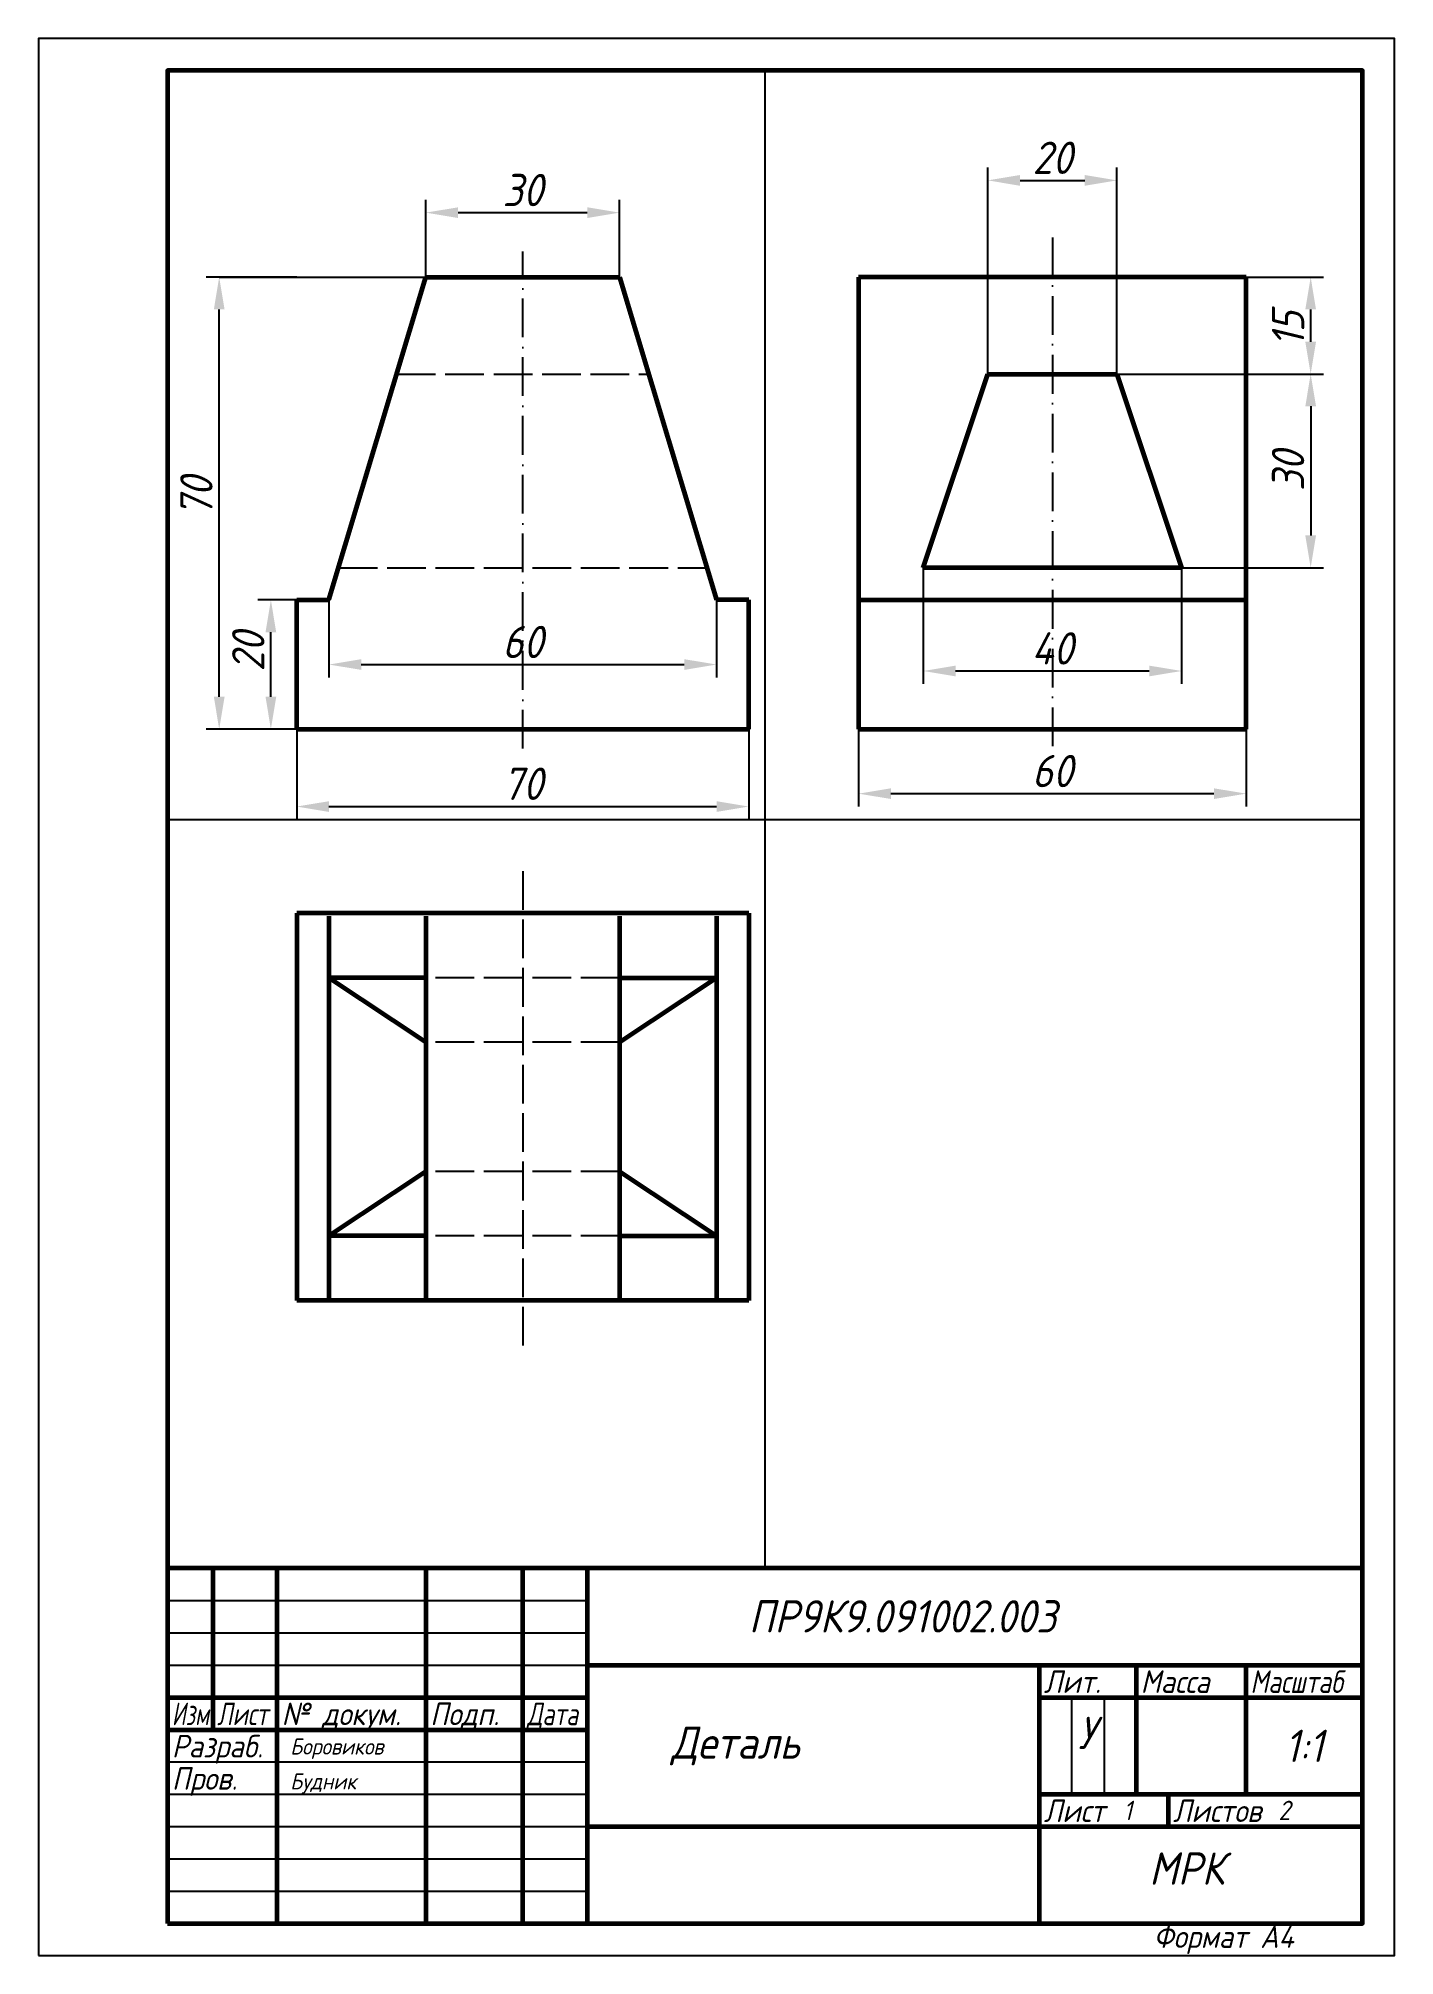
# Model space of a CAD drawing. Header units: millimetres. Extents: x 0 to 210, y 0 to 297.
import ezdxf

# ---------------------------------------------------------------- set-up
doc = ezdxf.new("R2010")
doc.units = ezdxf.units.MM
doc.header["$LTSCALE"] = 0.5
doc.linetypes.add('ACAD_ISO02W100', pattern=[15, 12, -3])
doc.linetypes.add('ACAD_ISO10W100', pattern=[18, 12, -3, 0, -3])
doc.layers.get('Defpoints').update_dxf_attribs({"color": 5})
doc.styles.get("Standard").update_dxf_attribs({"font": 'isocpeui.ttf', "width": 0.9})
doc.dimstyles.new('Standart', dxfattribs={"dimtxt": 5, "dimasz": 5, "dimexe": 2, "dimexo": 0, "dimgap": 1, "dimtad": 1, "dimtoh": 1, "dimdec": 0, "dimtxsty": 'Standard', "dimcen": 2.5, "dimadec": 0, "dimazin": 0, "dimtfac": 1, "dimtdec": 0, "dimtmove": 0, "dimatfit": 3, "dimldrblk": 'DOTSMALL', "dimfxl": 1, "dimarcsym": 0})

# ---------------------------------------------------------------- blocks, each defined once
blk = doc.blocks.new('*D3')
at = {"color": 0, "lineweight": -2, "transparency": 16777216}
for p, q in [((60, 260), (60, 272)), ((90, 260), (90, 272)), ((65, 270), (85, 270))]:
    blk.add_line(p, q, dxfattribs=at)
at = {"color": 0, "transparency": 16777216}
for points in [[(65, 270.83), (65, 269.17), (60, 270)], [(85, 270.83), (85, 269.17), (90, 270)]]:
    blk.add_solid(points, dxfattribs=at)
at = {"layer": 'Defpoints', "color": 0, "transparency": 16777216}
for p in [(90, 270), (60, 260), (90, 260)]:
    blk.add_point(p, dxfattribs=at)
at = {"color": 0, "transparency": 16777216, "insert": (75, 273.5), "char_height": 5, "attachment_point": 5}
blk.add_mtext('30', dxfattribs=at)
blk = doc.blocks.new('_DotSmall')
at = {"color": 0, "linetype": 'ByBlock', "const_width": 0.5}
blk.add_lwpolyline([(-0.0625, 0, 1), (0.0625, 0, 1)], format="xyb", close=True, dxfattribs=at)
blk = doc.blocks.new('*D4')
at = {"color": 0, "lineweight": -2, "transparency": 16777216}
for p, q in [((40, 260), (26, 260)), ((28, 195), (28, 255)), ((40, 190), (26, 190))]:
    blk.add_line(p, q, dxfattribs=at)
at = {"color": 0, "transparency": 16777216}
for points in [[(27.17, 255), (28.83, 255), (28, 260)], [(27.17, 195), (28.83, 195), (28, 190)]]:
    blk.add_solid(points, dxfattribs=at)
at = {"layer": 'Defpoints', "color": 0, "transparency": 16777216}
for p in [(28, 260), (40, 260), (40, 190)]:
    blk.add_point(p, dxfattribs=at)
at = {"color": 0, "transparency": 16777216, "insert": (24.47, 226), "char_height": 5, "attachment_point": 5, "rotation": 90}
blk.add_mtext('70', dxfattribs=at)
blk = doc.blocks.new('*D5')
at = {"color": 0, "lineweight": -2, "transparency": 16777216}
for p, q in [((40, 210), (34, 210)), ((36, 195), (36, 205)), ((40, 190), (34, 190))]:
    blk.add_line(p, q, dxfattribs=at)
at = {"color": 0, "transparency": 16777216}
for points in [[(35.17, 205), (36.83, 205), (36, 210)], [(35.17, 195), (36.83, 195), (36, 190)]]:
    blk.add_solid(points, dxfattribs=at)
at = {"layer": 'Defpoints', "color": 0, "transparency": 16777216}
for p in [(36, 210), (40, 210), (40, 190)]:
    blk.add_point(p, dxfattribs=at)
at = {"color": 0, "transparency": 16777216, "insert": (32.5, 202), "char_height": 5, "attachment_point": 5, "rotation": 90}
blk.add_mtext('20', dxfattribs=at)
blk = doc.blocks.new('*D6')
at = {"color": 0, "lineweight": -2, "transparency": 16777216}
for p, q in [((45, 210), (45, 198)), ((105, 210), (105, 198)), ((50, 200), (100, 200))]:
    blk.add_line(p, q, dxfattribs=at)
at = {"color": 0, "transparency": 16777216}
for points in [[(50, 200.83), (50, 199.17), (45, 200)], [(100, 200.83), (100, 199.17), (105, 200)]]:
    blk.add_solid(points, dxfattribs=at)
at = {"layer": 'Defpoints', "color": 0, "transparency": 16777216}
for p in [(45, 210), (105, 210), (105, 200)]:
    blk.add_point(p, dxfattribs=at)
at = {"color": 0, "transparency": 16777216, "insert": (75, 203.5), "char_height": 5, "attachment_point": 5}
blk.add_mtext('60', dxfattribs=at)
blk = doc.blocks.new('*D7')
at = {"color": 0, "lineweight": -2, "transparency": 16777216}
for p, q in [((40, 190), (40, 176)), ((110, 190), (110, 176)), ((45, 178), (105, 178))]:
    blk.add_line(p, q, dxfattribs=at)
at = {"color": 0, "transparency": 16777216}
for points in [[(45, 178.83), (45, 177.17), (40, 178)], [(105, 178.83), (105, 177.17), (110, 178)]]:
    blk.add_solid(points, dxfattribs=at)
at = {"layer": 'Defpoints', "color": 0, "transparency": 16777216}
for p in [(40, 190), (110, 190), (110, 178)]:
    blk.add_point(p, dxfattribs=at)
at = {"color": 0, "transparency": 16777216, "insert": (75, 181.53), "char_height": 5, "attachment_point": 5}
blk.add_mtext('70', dxfattribs=at)
blk = doc.blocks.new('*D8')
at = {"color": 0, "lineweight": -2, "transparency": 16777216}
for p, q in [((147.01, 245), (147.01, 277)), ((167.01, 245), (167.01, 277)), ((152.01, 275), (162.01, 275))]:
    blk.add_line(p, q, dxfattribs=at)
at = {"color": 0, "transparency": 16777216}
for points in [[(152.01, 275.83), (152.01, 274.16), (147.01, 275)], [(162.01, 275.83), (162.01, 274.16), (167.01, 275)]]:
    blk.add_solid(points, dxfattribs=at)
at = {"layer": 'Defpoints', "color": 0, "transparency": 16777216}
for p in [(167.01, 275), (147.01, 245), (167.01, 245)]:
    blk.add_point(p, dxfattribs=at)
at = {"color": 0, "transparency": 16777216, "insert": (157.01, 278.5), "char_height": 5, "attachment_point": 5}
blk.add_mtext('20', dxfattribs=at)
blk = doc.blocks.new('*D9')
at = {"color": 0, "lineweight": -2, "transparency": 16777216}
for p, q in [((167.01, 260), (199, 260)), ((197, 250), (197, 255)), ((167.01, 245), (199, 245))]:
    blk.add_line(p, q, dxfattribs=at)
at = {"color": 0, "transparency": 16777216}
for points in [[(196.17, 255), (197.83, 255), (197, 260)], [(196.17, 250), (197.83, 250), (197, 245)]]:
    blk.add_solid(points, dxfattribs=at)
at = {"layer": 'Defpoints', "color": 0, "transparency": 16777216}
for p in [(167.01, 260), (197, 260), (167.01, 245)]:
    blk.add_point(p, dxfattribs=at)
at = {"color": 0, "transparency": 16777216, "insert": (193.5, 252), "char_height": 5, "attachment_point": 5, "rotation": 90}
blk.add_mtext('15', dxfattribs=at)
blk = doc.blocks.new('*D10')
at = {"color": 0, "lineweight": -2, "transparency": 16777216}
for p, q in [((157.01, 245), (199, 245)), ((197, 240), (197, 220)), ((157.01, 215), (199, 215))]:
    blk.add_line(p, q, dxfattribs=at)
at = {"color": 0, "transparency": 16777216}
for points in [[(196.17, 240), (197.83, 240), (197, 245)], [(196.17, 220), (197.83, 220), (197, 215)]]:
    blk.add_solid(points, dxfattribs=at)
at = {"layer": 'Defpoints', "color": 0, "transparency": 16777216}
for p in [(157.01, 245), (157.01, 215), (197, 215)]:
    blk.add_point(p, dxfattribs=at)
at = {"color": 0, "transparency": 16777216, "insert": (193.5, 230), "char_height": 5, "attachment_point": 5, "rotation": 90}
blk.add_mtext('30', dxfattribs=at)
blk = doc.blocks.new('*D11')
at = {"color": 0, "lineweight": -2, "transparency": 16777216}
for p, q in [((137.01, 215), (137.01, 197)), ((177.01, 215), (177.01, 197)), ((142.01, 199), (172.01, 199))]:
    blk.add_line(p, q, dxfattribs=at)
at = {"color": 0, "transparency": 16777216}
for points in [[(142.01, 199.83), (142.01, 198.17), (137.01, 199)], [(172.01, 199.83), (172.01, 198.17), (177.01, 199)]]:
    blk.add_solid(points, dxfattribs=at)
at = {"layer": 'Defpoints', "color": 0, "transparency": 16777216}
for p in [(137.01, 215), (177.01, 215), (177.01, 199)]:
    blk.add_point(p, dxfattribs=at)
at = {"color": 0, "transparency": 16777216, "insert": (157, 202.5), "char_height": 5, "attachment_point": 5}
blk.add_mtext('40', dxfattribs=at)
blk = doc.blocks.new('*D12')
at = {"color": 0, "lineweight": -2, "transparency": 16777216}
for p, q in [((127.01, 190), (127.01, 178)), ((187.01, 190), (187.01, 178)), ((132.01, 180), (182.01, 180))]:
    blk.add_line(p, q, dxfattribs=at)
at = {"color": 0, "transparency": 16777216}
for points in [[(132.01, 180.83), (132.01, 179.17), (127.01, 180)], [(182.01, 180.83), (182.01, 179.17), (187.01, 180)]]:
    blk.add_solid(points, dxfattribs=at)
at = {"layer": 'Defpoints', "color": 0, "transparency": 16777216}
for p in [(127.01, 190), (187.01, 190), (187.01, 180)]:
    blk.add_point(p, dxfattribs=at)
at = {"color": 0, "transparency": 16777216, "insert": (157, 183.5), "char_height": 5, "attachment_point": 5}
blk.add_mtext('60', dxfattribs=at)

msp = doc.modelspace()

# ---------------------------------------------------------------- linework, layer by layer
for p, q in [((112.5, 292), (112.5, 60)), ((28, 260), (60, 260)), ((75, 260), (60, 260)), ((157.01, 260), (187.01, 260)), ((167.01, 245), (167.01, 260)), ((157.01, 245), (147.01, 245)), ((147.01, 245), (167.01, 245)), ((157.01, 215), (177.01, 215)), ((127.01, 190), (127.01, 210)), ((20, 60), (20, 176)), ((20, 176), (205, 176))]:
    msp.add_line(p, q)
at = {"linetype": 'ACAD_ISO10W100'}
for p, q in [((157.01, 266.15), (157.01, 186.15)), ((75, 187), (75, 264))]:
    msp.add_line(p, q, dxfattribs=at)
at = {"lineweight": 60}
for p, q in [((45, 210), (60, 260)), ((60, 260), (90, 260)), ((90, 260), (105, 210)), ((187.01, 260), (127.01, 260)), ((127.01, 260), (127.01, 190)), ((187.01, 190), (187.01, 260)), ((137.01, 215), (147.01, 245)), ((147.01, 245), (167.01, 245)), ((167.01, 245), (177.01, 215)), ((177.01, 215), (137.01, 215)), ((40, 190), (40, 210)), ((40, 210), (45, 210)), ((110, 210), (105, 210)), ((110, 190), (110, 210)), ((127.01, 210), (187.01, 210)), ((40, 190), (110, 190)), ((127.01, 190), (187.01, 190)), ((40, 161.49), (40, 101.49)), ((110, 161.49), (40, 161.49)), ((45, 161), (45, 101.49)), ((60, 161), (60, 101.49)), ((90, 161), (90, 101.49)), ((105, 161), (105, 101.49)), ((110, 161.49), (110, 101.49)), ((60, 141.49), (45, 151.49)), ((60, 151.49), (45, 151.49)), ((90, 141.49), (105, 151.49)), ((90, 151.49), (105, 151.49)), ((60, 121.49), (45, 111.49)), ((90, 121.49), (105, 111.49)), ((60, 111.49), (45, 111.49)), ((90, 111.49), (105, 111.49)), ((110, 101.49), (40, 101.49))]:
    msp.add_line(p, q, dxfattribs=at)
at = {"linetype": 'ACAD_ISO02W100'}
for p, q in [((55.5, 245), (94.5, 245)), ((46.5, 215), (103.5, 215)), ((75, 168), (75, 94)), ((90, 151.49), (60, 151.49)), ((90, 141.49), (60, 141.49)), ((90, 121.49), (60, 121.49)), ((90, 111.49), (60, 111.49))]:
    msp.add_line(p, q, dxfattribs=at)
at = {"color": 7, "linetype": 'Continuous', "lineweight": 60}
for p, q in [((205, 60), (20, 60)), ((27, 60), (27, 35)), ((37, 5), (37, 60)), ((60, 60), (60, 5)), ((75, 5), (75, 60)), ((85, 60), (85, 5)), ((85, 45), (205, 45)), ((155, 5), (155, 45)), ((170, 45), (170, 25)), ((187, 25), (187, 45)), ((20, 40), (85, 40)), ((155, 40), (205, 40)), ((20, 35), (85, 35)), ((155, 25), (205, 25)), ((175, 20), (175, 25)), ((85, 20), (205, 20))]:
    msp.add_line(p, q, dxfattribs=at)
at = {"color": 7, "linetype": 'Continuous', "lineweight": -3}
for p, q in [((20, 55), (85, 55)), ((20, 50), (85, 50)), ((20, 45), (85, 45)), ((160, 25), (160, 40)), ((165, 40), (165, 25)), ((20, 30), (85, 30)), ((20, 25), (85, 25)), ((20, 20), (85, 20)), ((20, 15), (85, 15)), ((20, 10), (85, 10))]:
    msp.add_line(p, q, dxfattribs=at)
at = {"color": 7, "linetype": 'Continuous'}
msp.add_line((155, 45), (155, 40), dxfattribs=at)
at = {"color": 7, "linetype": 'Continuous', "lineweight": 60}
msp.add_lwpolyline([(20, 5), (205, 5), (205, 292), (20, 292)], close=True, dxfattribs=at)
at = {"layer": 'Defpoints'}
msp.add_lwpolyline([(0, 0), (210, 0), (210, 297), (0, 297)], close=True, dxfattribs=at)

# ---------------------------------------------------------------- texts
at = {"color": 7, "linetype": 'Continuous', "lineweight": -3}
for s, width, p in [('Лит.', 0.9, (155.67, 40.7)), ('Масса', 0.9, (170.67, 40.7)), ('Масштаб', 0.8, (187.67, 40.7)), ('Изм.', 0.7, (20.67, 35.7)), ('Лист', 0.75, (27.67, 35.7)), ('№ докум.', 0.9, (37.67, 35.7)), ('Подп.', 0.9, (60.67, 35.7)), ('Дата', 0.75, (75.67, 35.7)), ('Разраб.', 0.9, (20.67, 30.7)), ('Пров.', 0.9, (20.67, 25.7)), ('Лист', 0.9, (155.67, 20.7)), ('Листов', 0.9, (175.67, 20.7))]:
    msp.add_text(s, height=3.5, dxfattribs=dict(at, width=width)).set_placement(p)
at = {"color": 7, "linetype": 'Continuous', "lineweight": 70, "width": 0.9}
msp.add_text('Формат А4', height=3.5, dxfattribs=at).set_placement((172.66, 1.2))
at = {"attachment_point": 1}
for s, width, insert, char_height in [('ПР9К9.091002.003', 63.2127, (110, 55.06), 5), ('У', 4.2141, (161, 37), 5), ('Деталь', 61, (98, 35.5), 5), ('1:1', 11.7141, (193, 35), 5), ('{\\fISOCPEUR|b0|i1|c204|p34;Будник}', 45.3793, (39, 28.25), 2.5), ('1', 6.6651, (168, 24), 3), ('2', 5.4821, (192, 24), 3)]:
    msp.add_mtext_dynamic_manual_height_columns(s, width=width, gutter_width=25, heights=[0], dxfattribs=dict(at, insert=insert, char_height=char_height))
for s, insert, char_height in [('{\\fISOCPEUR|b0|i1|c204|p34;Боровиков}', (39, 33.65), 2.5), ('{\\fISOCPEUR|b0|i1|c204|p34;МРК}', (172, 16), 5)]:
    msp.add_mtext(s, dxfattribs=dict(at, insert=insert, char_height=char_height))

# ---------------------------------------------------------------- dimensions: what is measured, and where the dimension line sits
for base, p1, p2, picture, middle in [((167.01, 275), (147.01, 245), (167.01, 245), '*D8', (157.01, 275)), ((90, 270), (60, 260), (90, 260), '*D3', (75, 270)), ((177.01, 199), (137.01, 215), (177.01, 215), '*D11', (157, 199)), ((105, 200), (45, 210), (105, 210), '*D6', (75, 200)), ((110, 178), (40, 190), (110, 190), '*D7', (75, 178)), ((187.01, 180), (127.01, 190), (187.01, 190), '*D12', (157, 180))]:
    dim = msp.add_linear_dim(base=base, p1=p1, p2=p2, dimstyle='Standart')
    dim.commit()
    dim.dimension.update_dxf_attribs({"geometry": picture, "text_midpoint": middle, "dimtype": 160})
for base, p1, p2, picture, middle in [((28, 260), (40, 190), (40, 260), '*D4', (28, 226)), ((197, 260), (167.01, 245), (167.01, 260), '*D9', (197, 252)), ((197, 215), (157.01, 245), (157.01, 215), '*D10', (197, 230)), ((36, 210), (40, 190), (40, 210), '*D5', (36, 202))]:
    dim = msp.add_linear_dim(base=base, p1=p1, p2=p2, angle=90, dimstyle='Standart')
    dim.commit()
    dim.dimension.update_dxf_attribs({"geometry": picture, "text_midpoint": middle, "dimtype": 160})

doc.saveas('drawing.dxf')
